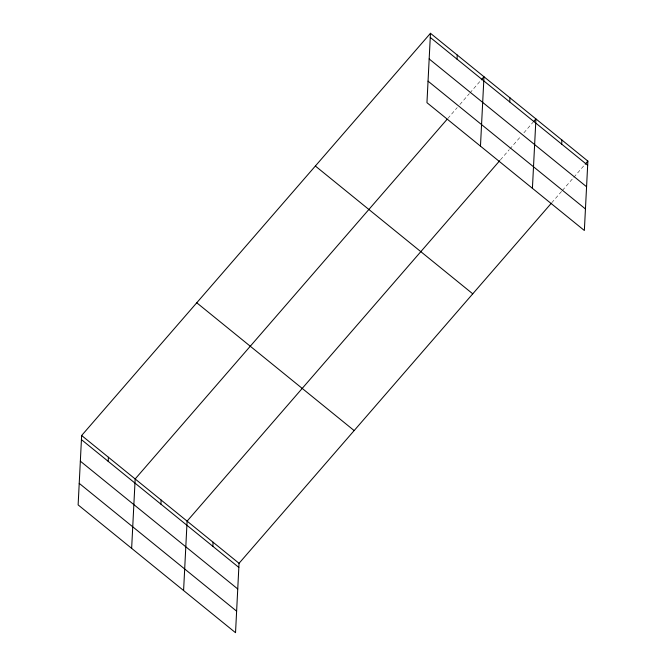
<?xml version="1.0" encoding="UTF-8"?>
<svg xmlns="http://www.w3.org/2000/svg" width="666" height="666" viewBox="0 0 666 666"><rect width="100%" height="100%" fill="white"/><g stroke="black" fill="none" stroke-linecap="round" stroke-linejoin="round"><path stroke-width="0.5" stroke-dasharray="3.33 2.5" d="M447.843 118.423L457.217 107.617M459.89 104.529L469.264 93.731M469.93 92.957L480.636 80.611M500.457 159.823L509.157 149.792M509.831 149.018L521.203 135.906M523.884 132.817L533.25 122.011M551.731 202.772L561.771 191.192M562.437 190.426L573.143 178.08M573.817 177.306L584.523 164.96"/><path stroke-width="1" d="M430.469 33.3L426.956 102.689L584.357 230.494L587.87 161.097L430.469 33.3L81.643 435.506L78.13 504.903L235.531 632.7L239.044 563.311L551.065 203.538M108.192 461.355L108.4 457.234M131.643 548.351L135.165 478.962L447.177 119.197M160.922 504.17L161.13 500.049M183.591 590.526L187.104 521.137L499.791 160.598M212.862 546.336L213.078 542.224M457.018 59.141L457.226 55.028M480.469 146.145L483.982 76.748L481.31 79.837M509.748 101.956L509.956 97.835M532.417 188.32L535.93 118.923L533.924 121.237M561.688 144.131L561.896 140.01M585.198 164.186L587.87 161.097M430.261 37.421L587.662 165.218M429.17 58.958L586.571 186.755M428.047 81.152L585.447 208.949M315.359 166.025L472.76 293.831M196.753 302.78L354.154 430.577M81.643 435.506L239.044 563.311M81.435 439.627L238.836 567.424M80.345 461.172L237.745 588.969M79.221 483.358L236.621 611.163"/></g></svg>
